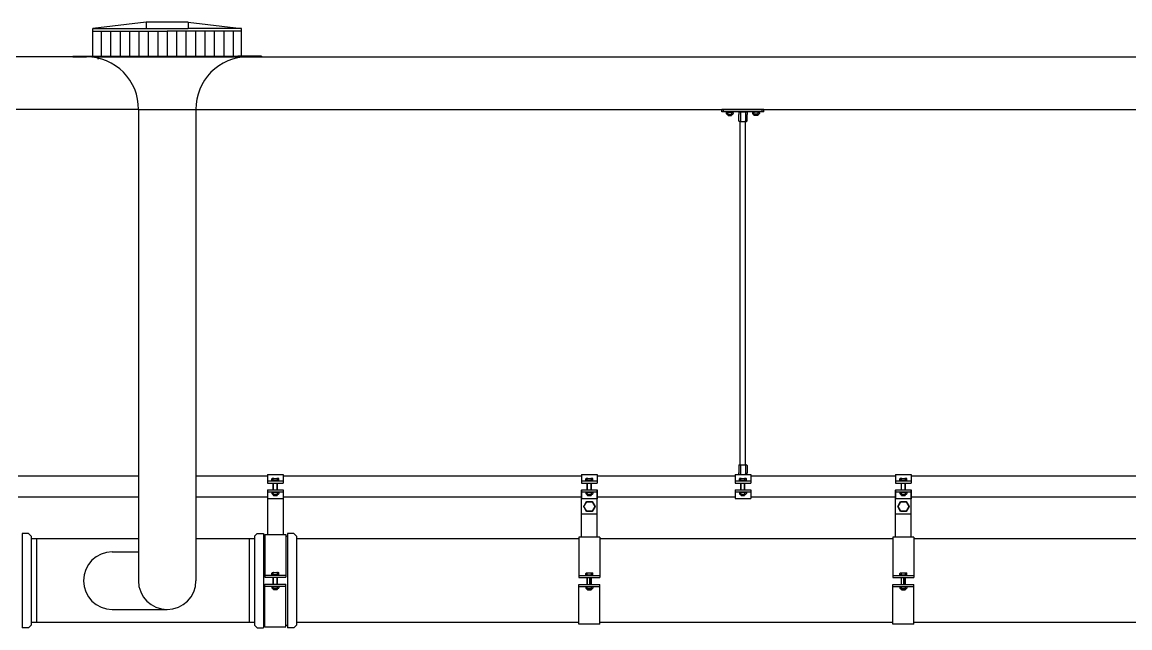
# Model space of a CAD drawing. Extents: x -452079 to 117456, y 3902 to 836955.
# Drawn here: x -302445 to -300494, y 203172 to 204238 of the extents above; entities that cross this region are included whole.
import ezdxf

# ---------------------------------------------------------------- set-up
doc = ezdxf.new("R2010")
doc.units = 0
doc.header["$LTSCALE"] = 1000
doc.header["$MEASUREMENT"] = 0
doc.layers.add('固定系统', color=7, linetype='Continuous')
doc.layers.add('斗体大样', color=4, linetype='Continuous')
doc.layers.add('雨水管道', color=7, linetype='Continuous', lineweight=30)

msp = doc.modelspace()

# ---------------------------------------------------------------- linework, layer by layer
at = {"color": 5}
for p, q in [((-302315.13, 204176.9), (-303341.33, 204176.9)), ((-302063.54, 204176.9), (-298530.35, 204176.9)), ((-302239.1, 204084.74), (-303341.33, 204084.74)), ((-302139.57, 204084.74), (-298455.23, 204084.74))]:
    msp.add_line(p, q, dxfattribs=at)
msp.add_line((-302239.1, 204084.74), (-302139.57, 204084.74))
at = {"layer": '固定系统'}
for p, q in [((-301138.68, 204084.74), (-301212.41, 204084.74)), ((-301212.41, 204080.13), (-301212.41, 204084.74)), ((-301138.68, 204080.13), (-301212.41, 204080.13)), ((-301209.64, 204080.13), (-301209.64, 204084.74)), ((-301204.74, 204078.92), (-301204.74, 204077.4)), ((-301202.27, 204079.84), (-301203.82, 204079.84)), ((-301203.82, 204076.48), (-301202.27, 204076.48)), ((-301202.27, 204079.84), (-301202.27, 204080.13)), ((-301202.27, 204076.48), (-301202.27, 204079.84)), ((-301202.27, 204079.84), (-301194.9, 204079.84)), ((-301202.27, 204074.93), (-301202.27, 204076.48)), ((-301202.27, 204076.48), (-301194.9, 204076.48)), ((-301202.27, 204074.93), (-301201.68, 204074.05)), ((-301202.27, 204074.93), (-301194.9, 204074.93)), ((-301201.68, 204079.84), (-301201.68, 204080.13)), ((-301201.68, 204074.05), (-301201.68, 204076.48)), ((-301201.68, 204074.05), (-301195.49, 204074.05)), ((-301195.49, 204079.84), (-301195.49, 204080.13)), ((-301195.49, 204074.05), (-301195.49, 204076.48)), ((-301194.9, 204074.93), (-301195.49, 204074.05)), ((-301194.9, 204079.84), (-301194.9, 204080.13)), ((-301194.9, 204076.48), (-301194.9, 204079.84)), ((-301194.9, 204079.84), (-301193.35, 204079.84)), ((-301194.9, 204074.93), (-301194.9, 204076.48)), ((-301194.9, 204076.48), (-301193.35, 204076.48)), ((-301192.43, 204078.92), (-301192.43, 204077.4)), ((-301182.93, 204064.56), (-301182.93, 204075.6)), ((-301181.83, 204080.13), (-301179.97, 204080.13)), ((-301181.66, 204080.13), (-301169.43, 204080.13)), ((-301179.97, 204080.13), (-301171.12, 204080.13)), ((-301171.12, 204080.13), (-301169.26, 204080.13)), ((-301168.16, 204064.56), (-301168.16, 204075.6)), ((-301158.66, 204078.92), (-301158.66, 204077.4)), ((-301156.19, 204079.84), (-301157.74, 204079.84)), ((-301156.19, 204076.48), (-301157.74, 204076.48)), ((-301156.19, 204079.84), (-301156.19, 204080.13)), ((-301148.82, 204079.84), (-301156.19, 204079.84)), ((-301156.19, 204076.48), (-301156.19, 204079.84)), ((-301148.82, 204076.48), (-301156.19, 204076.48)), ((-301156.19, 204074.93), (-301156.19, 204076.48)), ((-301148.82, 204074.93), (-301156.19, 204074.93)), ((-301156.19, 204074.93), (-301155.6, 204074.05)), ((-301155.6, 204079.84), (-301155.6, 204080.13)), ((-301155.6, 204074.05), (-301155.6, 204076.48)), ((-301149.41, 204074.05), (-301155.6, 204074.05)), ((-301149.41, 204079.84), (-301149.41, 204080.13)), ((-301149.41, 204074.05), (-301149.41, 204076.48)), ((-301148.82, 204074.93), (-301149.41, 204074.05)), ((-301148.82, 204079.84), (-301148.82, 204080.13)), ((-301148.82, 204079.84), (-301147.27, 204079.84)), ((-301148.82, 204076.48), (-301148.82, 204079.84)), ((-301147.27, 204076.48), (-301148.82, 204076.48)), ((-301148.82, 204074.93), (-301148.82, 204076.48)), ((-301146.35, 204078.92), (-301146.35, 204077.4)), ((-301141.45, 204080.13), (-301141.45, 204084.74)), ((-301138.68, 204080.13), (-301138.68, 204084.74)), ((-301179.97, 204063.45), (-301181.83, 204063.45)), ((-301179.97, 204063.45), (-301171.12, 204063.45)), ((-301171.12, 204063.45), (-301169.26, 204063.45)), ((-301182.96, 203443.49), (-301182.96, 203445.32)), ((-301181.86, 203459.06), (-301180, 203459.06)), ((-301181.69, 203459.06), (-301169.46, 203459.06)), ((-301180, 203459.06), (-301171.15, 203459.06)), ((-301171.15, 203459.06), (-301169.29, 203459.06)), ((-301168.19, 203443.49), (-301168.19, 203445.32)), ((-302451.99, 203439.62), (-302240.02, 203439.62)), ((-302138.65, 203439.62), (-302012.61, 203439.62)), ((-302012.61, 203442.38), (-302012.61, 203427.17)), ((-302012.61, 203442.38), (-301984.96, 203442.38)), ((-302012.61, 203430.86), (-301984.96, 203430.86)), ((-302012.61, 203427.17), (-301984.96, 203427.17)), ((-302004.94, 203432.04), (-302004.94, 203434.49)), ((-302002.47, 203432.04), (-302004.94, 203432.04)), ((-302004.94, 203432.04), (-302004.24, 203431.4)), ((-302002.47, 203431.4), (-302004.24, 203431.4)), ((-302004.02, 203435.41), (-301993.55, 203435.41)), ((-302002.47, 203432.04), (-302002.47, 203435.41)), ((-302002.47, 203432.04), (-301995.1, 203432.04)), ((-302002.47, 203431.4), (-301995.1, 203431.4)), ((-302002.47, 203430.86), (-302002.47, 203431.4)), ((-302002.47, 203430.86), (-301995.1, 203430.86)), ((-302002.47, 203419.8), (-302002.47, 203427.17)), ((-302001.89, 203430.86), (-302001.89, 203431.4)), ((-302001.89, 203415.19), (-302001.89, 203427.17)), ((-301995.69, 203430.86), (-301995.69, 203431.4)), ((-301995.69, 203415.19), (-301995.69, 203427.17)), ((-301995.1, 203432.04), (-301995.1, 203435.41)), ((-301995.1, 203432.04), (-301992.63, 203432.04)), ((-301995.1, 203430.86), (-301995.1, 203431.4)), ((-301995.1, 203431.4), (-301993.34, 203431.4)), ((-301995.1, 203420.31), (-301995.1, 203427.17)), ((-301992.63, 203432.04), (-301993.34, 203431.4)), ((-301992.63, 203432.04), (-301992.63, 203434.49)), ((-301984.96, 203442.38), (-301984.96, 203427.17)), ((-301984.96, 203439.62), (-301459.65, 203439.62)), ((-301459.65, 203442.38), (-301432, 203442.38)), ((-301459.65, 203442.38), (-301459.65, 203427.17)), ((-301459.65, 203430.86), (-301432, 203430.86)), ((-301459.65, 203427.17), (-301432, 203427.17)), ((-301451.98, 203432.04), (-301451.98, 203434.49)), ((-301451.98, 203432.04), (-301451.28, 203431.4)), ((-301449.51, 203432.04), (-301451.98, 203432.04)), ((-301449.51, 203431.4), (-301451.28, 203431.4)), ((-301451.06, 203435.41), (-301440.59, 203435.41)), ((-301449.51, 203432.04), (-301449.51, 203435.41)), ((-301449.51, 203432.04), (-301442.14, 203432.04)), ((-301449.51, 203430.86), (-301449.51, 203431.4)), ((-301449.51, 203431.4), (-301442.14, 203431.4)), ((-301449.51, 203430.86), (-301442.14, 203430.86)), ((-301449.51, 203419.8), (-301449.51, 203427.17)), ((-301448.93, 203430.86), (-301448.93, 203431.4)), ((-301448.93, 203415.19), (-301448.93, 203427.17)), ((-301442.73, 203430.86), (-301442.73, 203431.4)), ((-301442.73, 203415.19), (-301442.73, 203427.17)), ((-301442.14, 203432.04), (-301442.14, 203435.41)), ((-301442.14, 203432.04), (-301439.67, 203432.04)), ((-301442.14, 203431.4), (-301440.38, 203431.4)), ((-301442.14, 203430.86), (-301442.14, 203431.4)), ((-301442.14, 203420.31), (-301442.14, 203427.17)), ((-301439.67, 203432.04), (-301440.38, 203431.4)), ((-301439.67, 203432.04), (-301439.67, 203434.49)), ((-301432, 203442.38), (-301432, 203427.17)), ((-301432, 203439.62), (-301189.4, 203439.62)), ((-301189.4, 203442.38), (-301189.4, 203427.17)), ((-301189.4, 203442.38), (-301161.75, 203442.38)), ((-301189.4, 203430.86), (-301161.75, 203430.86)), ((-301189.4, 203427.17), (-301161.75, 203427.17)), ((-301180, 203442.38), (-301181.86, 203442.38)), ((-301181.73, 203432.04), (-301181.73, 203434.49)), ((-301179.26, 203432.04), (-301181.73, 203432.04)), ((-301181.73, 203432.04), (-301181.02, 203431.4)), ((-301179.26, 203431.4), (-301181.02, 203431.4)), ((-301180.81, 203435.41), (-301170.34, 203435.41)), ((-301180, 203442.38), (-301171.15, 203442.38)), ((-301179.26, 203432.04), (-301179.26, 203435.41)), ((-301179.26, 203432.04), (-301171.89, 203432.04)), ((-301179.26, 203431.4), (-301171.89, 203431.4)), ((-301179.26, 203430.86), (-301179.26, 203431.4)), ((-301179.26, 203430.86), (-301171.89, 203430.86)), ((-301179.26, 203419.8), (-301179.26, 203427.17)), ((-301178.67, 203430.86), (-301178.67, 203431.4)), ((-301178.67, 203415.19), (-301178.67, 203427.17)), ((-301172.47, 203430.86), (-301172.47, 203431.4)), ((-301172.47, 203415.19), (-301172.47, 203427.17)), ((-301171.89, 203432.04), (-301171.89, 203435.41)), ((-301171.89, 203432.04), (-301169.42, 203432.04)), ((-301171.89, 203430.86), (-301171.89, 203431.4)), ((-301171.89, 203431.4), (-301170.12, 203431.4)), ((-301171.89, 203420.31), (-301171.89, 203427.17)), ((-301171.15, 203442.38), (-301169.29, 203442.38)), ((-301169.42, 203432.04), (-301170.12, 203431.4)), ((-301169.42, 203432.04), (-301169.42, 203434.49)), ((-301161.75, 203442.38), (-301161.75, 203427.17)), ((-301161.75, 203439.62), (-300906.69, 203439.62)), ((-300906.69, 203442.38), (-300906.69, 203427.17)), ((-300906.69, 203442.38), (-300879.04, 203442.38)), ((-300906.69, 203430.86), (-300879.04, 203430.86)), ((-300906.69, 203427.17), (-300879.04, 203427.17)), ((-300899.02, 203432.04), (-300899.02, 203434.49)), ((-300896.55, 203432.04), (-300899.02, 203432.04)), ((-300899.02, 203432.04), (-300898.32, 203431.4)), ((-300896.55, 203431.4), (-300898.32, 203431.4)), ((-300898.1, 203435.41), (-300887.63, 203435.41)), ((-300896.55, 203432.04), (-300896.55, 203435.41)), ((-300896.55, 203432.04), (-300889.18, 203432.04)), ((-300896.55, 203431.4), (-300889.18, 203431.4)), ((-300896.55, 203430.86), (-300896.55, 203431.4)), ((-300896.55, 203430.86), (-300889.18, 203430.86)), ((-300896.55, 203419.8), (-300896.55, 203427.17)), ((-300895.97, 203430.86), (-300895.97, 203431.4)), ((-300895.97, 203415.19), (-300895.97, 203427.17)), ((-300889.77, 203430.86), (-300889.77, 203431.4)), ((-300889.77, 203415.19), (-300889.77, 203427.17)), ((-300889.18, 203432.04), (-300889.18, 203435.41)), ((-300889.18, 203432.04), (-300886.71, 203432.04)), ((-300889.18, 203430.86), (-300889.18, 203431.4)), ((-300889.18, 203431.4), (-300887.42, 203431.4)), ((-300889.18, 203420.31), (-300889.18, 203427.17)), ((-300886.71, 203432.04), (-300887.42, 203431.4)), ((-300886.71, 203432.04), (-300886.71, 203434.49)), ((-300879.04, 203442.38), (-300879.04, 203427.17)), ((-300879.04, 203439.62), (-300353.73, 203439.62)), ((-302012.61, 203415.19), (-302012.61, 203399.29)), ((-302012.61, 203415.19), (-301984.96, 203415.19)), ((-302012.61, 203411.51), (-301984.96, 203411.51)), ((-302004.94, 203410.3), (-302004.94, 203408.78)), ((-302002.47, 203411.22), (-302004.02, 203411.22)), ((-302004.02, 203407.86), (-302002.47, 203407.86)), ((-302002.47, 203415.19), (-302002.47, 203419.8)), ((-302002.47, 203411.22), (-302002.47, 203411.51)), ((-302002.47, 203411.22), (-301995.1, 203411.22)), ((-302002.47, 203407.86), (-302002.47, 203411.22)), ((-302002.47, 203407.86), (-301995.1, 203407.86)), ((-302002.47, 203406.31), (-302002.47, 203407.86)), ((-302002.47, 203406.31), (-301995.1, 203406.31)), ((-302002.47, 203406.31), (-302001.89, 203405.43)), ((-302001.89, 203411.22), (-302001.89, 203411.51)), ((-302001.89, 203405.43), (-302001.89, 203407.86)), ((-301995.69, 203411.22), (-301995.69, 203411.51)), ((-301995.69, 203405.43), (-301995.69, 203407.86)), ((-301995.1, 203406.31), (-301995.69, 203405.43)), ((-301995.1, 203415.19), (-301995.1, 203420.31)), ((-301995.1, 203411.22), (-301995.1, 203411.51)), ((-301995.1, 203411.22), (-301993.55, 203411.22)), ((-301995.1, 203407.86), (-301995.1, 203411.22)), ((-301995.1, 203407.86), (-301993.55, 203407.86)), ((-301995.1, 203406.31), (-301995.1, 203407.86)), ((-301992.63, 203410.3), (-301992.63, 203408.78)), ((-301984.96, 203415.19), (-301984.96, 203399.29)), ((-301459.65, 203415.19), (-301432, 203415.19)), ((-301459.65, 203415.19), (-301459.65, 203399.29)), ((-301459.65, 203331.79), (-301459.65, 203414.58)), ((-301459.65, 203411.51), (-301432, 203411.51)), ((-301451.98, 203410.3), (-301451.98, 203408.78)), ((-301449.51, 203411.22), (-301451.06, 203411.22)), ((-301451.06, 203407.86), (-301449.51, 203407.86)), ((-301449.51, 203415.19), (-301449.51, 203419.8)), ((-301449.51, 203411.22), (-301449.51, 203411.51)), ((-301449.51, 203407.86), (-301449.51, 203411.22)), ((-301449.51, 203411.22), (-301442.14, 203411.22)), ((-301449.51, 203406.31), (-301449.51, 203407.86)), ((-301449.51, 203407.86), (-301442.14, 203407.86)), ((-301449.51, 203406.31), (-301448.93, 203405.43)), ((-301449.51, 203406.31), (-301442.14, 203406.31)), ((-301448.93, 203411.22), (-301448.93, 203411.51)), ((-301448.93, 203405.43), (-301448.93, 203407.86)), ((-301442.73, 203411.22), (-301442.73, 203411.51)), ((-301442.73, 203405.43), (-301442.73, 203407.86)), ((-301442.14, 203406.31), (-301442.73, 203405.43)), ((-301442.14, 203415.19), (-301442.14, 203420.31)), ((-301442.14, 203411.22), (-301442.14, 203411.51)), ((-301442.14, 203407.86), (-301442.14, 203411.22)), ((-301442.14, 203411.22), (-301440.59, 203411.22)), ((-301442.14, 203406.31), (-301442.14, 203407.86)), ((-301442.14, 203407.86), (-301440.59, 203407.86)), ((-301439.67, 203410.3), (-301439.67, 203408.78)), ((-301432, 203415.19), (-301432, 203399.29)), ((-301432, 203331.79), (-301432, 203414.58)), ((-301189.4, 203415.19), (-301161.75, 203415.19)), ((-301189.4, 203415.19), (-301189.4, 203399.99)), ((-301189.4, 203411.51), (-301161.75, 203411.51)), ((-301181.73, 203410.3), (-301181.73, 203408.78)), ((-301179.26, 203411.22), (-301180.81, 203411.22)), ((-301180.81, 203407.86), (-301179.26, 203407.86)), ((-301179.26, 203415.19), (-301179.26, 203419.8)), ((-301179.26, 203411.22), (-301179.26, 203411.51)), ((-301179.26, 203411.22), (-301171.89, 203411.22)), ((-301179.26, 203407.86), (-301179.26, 203411.22)), ((-301179.26, 203407.86), (-301171.89, 203407.86)), ((-301179.26, 203406.31), (-301179.26, 203407.86)), ((-301179.26, 203406.31), (-301171.89, 203406.31)), ((-301179.26, 203406.31), (-301178.67, 203405.43)), ((-301178.67, 203411.22), (-301178.67, 203411.51)), ((-301178.67, 203405.43), (-301178.67, 203407.86)), ((-301172.47, 203411.22), (-301172.47, 203411.51)), ((-301172.47, 203405.43), (-301172.47, 203407.86)), ((-301171.89, 203406.31), (-301172.47, 203405.43)), ((-301171.89, 203415.19), (-301171.89, 203420.31)), ((-301171.89, 203411.22), (-301171.89, 203411.51)), ((-301171.89, 203411.22), (-301170.34, 203411.22)), ((-301171.89, 203407.86), (-301171.89, 203411.22)), ((-301171.89, 203407.86), (-301170.34, 203407.86)), ((-301171.89, 203406.31), (-301171.89, 203407.86)), ((-301169.42, 203410.3), (-301169.42, 203408.78)), ((-301161.75, 203415.19), (-301161.75, 203399.99)), ((-300906.69, 203415.19), (-300906.69, 203399.29)), ((-300906.69, 203415.19), (-300879.04, 203415.19)), ((-300906.69, 203331.79), (-300906.69, 203414.58)), ((-300906.69, 203411.51), (-300879.04, 203411.51)), ((-300899.02, 203410.3), (-300899.02, 203408.78)), ((-300896.55, 203411.22), (-300898.1, 203411.22)), ((-300898.1, 203407.86), (-300896.55, 203407.86)), ((-300896.55, 203415.19), (-300896.55, 203419.8)), ((-300896.55, 203411.22), (-300896.55, 203411.51)), ((-300896.55, 203411.22), (-300889.18, 203411.22)), ((-300896.55, 203407.86), (-300896.55, 203411.22)), ((-300896.55, 203407.86), (-300889.18, 203407.86)), ((-300896.55, 203406.31), (-300896.55, 203407.86)), ((-300896.55, 203406.31), (-300889.18, 203406.31)), ((-300896.55, 203406.31), (-300895.97, 203405.43)), ((-300895.97, 203411.22), (-300895.97, 203411.51)), ((-300895.97, 203405.43), (-300895.97, 203407.86)), ((-300889.77, 203411.22), (-300889.77, 203411.51)), ((-300889.77, 203405.43), (-300889.77, 203407.86)), ((-300889.18, 203406.31), (-300889.77, 203405.43)), ((-300889.18, 203415.19), (-300889.18, 203420.31)), ((-300889.18, 203411.22), (-300889.18, 203411.51)), ((-300889.18, 203411.22), (-300887.63, 203411.22)), ((-300889.18, 203407.86), (-300889.18, 203411.22)), ((-300889.18, 203407.86), (-300887.63, 203407.86)), ((-300889.18, 203406.31), (-300889.18, 203407.86)), ((-300886.71, 203410.3), (-300886.71, 203408.78)), ((-300879.04, 203415.19), (-300879.04, 203399.29)), ((-300879.04, 203331.79), (-300879.04, 203414.58)), ((-302451.99, 203402.75), (-302240.02, 203402.75)), ((-302138.65, 203402.75), (-302012.61, 203402.75)), ((-302012.61, 203399.99), (-301984.96, 203399.99)), ((-302012.61, 203399.52), (-302012.61, 203336.4)), ((-302001.89, 203405.43), (-301995.69, 203405.43)), ((-301984.96, 203402.75), (-301459.65, 203402.75)), ((-301984.96, 203399.29), (-301984.96, 203336.4)), ((-301459.65, 203399.99), (-301432, 203399.99)), ((-301448.93, 203405.43), (-301442.73, 203405.43)), ((-301432, 203402.75), (-301189.4, 203402.75)), ((-301189.4, 203399.99), (-301161.75, 203399.99)), ((-301178.67, 203405.43), (-301172.47, 203405.43)), ((-301161.75, 203402.75), (-300906.69, 203402.75)), ((-300906.69, 203399.99), (-300879.04, 203399.99)), ((-300895.97, 203405.43), (-300889.77, 203405.43)), ((-300879.04, 203402.75), (-300353.73, 203402.75)), ((-301459.65, 203372.92), (-301432, 203372.92)), ((-300906.69, 203372.92), (-300879.04, 203372.92)), ((-302444.73, 203338.24), (-302444.73, 203172.35)), ((-302433.56, 203338.24), (-302444.73, 203338.24)), ((-302428.95, 203333.63), (-302433.56, 203338.24)), ((-302428.95, 203333.63), (-302428.95, 203176.96)), ((-302428.95, 203329.02), (-302428.95, 203181.57)), ((-302419.73, 203329.02), (-302419.73, 203181.57)), ((-302044.87, 203329.02), (-302044.87, 203181.57)), ((-302035.65, 203333.63), (-302031.04, 203338.24)), ((-302035.65, 203333.63), (-302035.65, 203176.96)), ((-302035.65, 203329.02), (-302035.65, 203181.57)), ((-302031.04, 203338.24), (-302019.87, 203338.24)), ((-302019.87, 203338.24), (-302019.87, 203172.35)), ((-302019.87, 203333.63), (-302017.22, 203333.63)), ((-302017.22, 203336.4), (-301980.35, 203336.4)), ((-302017.22, 203336.4), (-302017.22, 203261.29)), ((-301980.35, 203336.4), (-301980.35, 203261.29)), ((-301980.35, 203333.63), (-301977.71, 203333.63)), ((-301977.71, 203338.24), (-301977.71, 203172.35)), ((-301966.53, 203338.24), (-301977.71, 203338.24)), ((-301961.92, 203333.63), (-301966.53, 203338.24)), ((-301961.92, 203333.63), (-301961.92, 203176.96)), ((-301427.39, 203331.79), (-301464.26, 203331.79)), ((-301464.26, 203331.79), (-301464.26, 203260.67)), ((-301427.39, 203331.79), (-301427.39, 203260.67)), ((-300874.43, 203331.79), (-300911.3, 203331.79)), ((-300911.3, 203331.79), (-300911.3, 203260.67)), ((-300874.43, 203331.79), (-300874.43, 203260.67)), ((-302428.95, 203317.5), (-302428.95, 203193.09)), ((-302035.65, 203312.9), (-302035.65, 203197.7)), ((-301961.92, 203317.5), (-301961.92, 203193.09)), ((-302017.22, 203264.97), (-301980.35, 203264.97)), ((-302017.22, 203261.29), (-301980.35, 203261.29)), ((-302004.94, 203266.16), (-302004.94, 203268.6)), ((-302004.94, 203266.16), (-302004.24, 203265.51)), ((-302002.47, 203266.16), (-302004.94, 203266.16)), ((-302002.47, 203265.51), (-302004.24, 203265.51)), ((-302004.02, 203269.52), (-301993.55, 203269.52)), ((-302002.47, 203266.16), (-302002.47, 203269.52)), ((-302002.47, 203266.16), (-301995.1, 203266.16)), ((-302002.47, 203264.97), (-302002.47, 203265.51)), ((-302002.47, 203265.51), (-301995.1, 203265.51)), ((-302002.47, 203264.97), (-301995.1, 203264.97)), ((-302002.47, 203253.91), (-302002.47, 203261.29)), ((-302002.47, 203249.31), (-302002.47, 203253.91)), ((-302001.89, 203264.97), (-302001.89, 203265.51)), ((-302001.89, 203249.31), (-302001.89, 203261.29)), ((-301995.69, 203264.97), (-301995.69, 203265.51)), ((-301995.69, 203249.31), (-301995.69, 203261.29)), ((-301995.1, 203266.16), (-301995.1, 203269.52)), ((-301995.1, 203266.16), (-301992.63, 203266.16)), ((-301995.1, 203265.51), (-301993.34, 203265.51)), ((-301995.1, 203264.97), (-301995.1, 203265.51)), ((-301995.1, 203254.42), (-301995.1, 203261.29)), ((-301995.1, 203249.31), (-301995.1, 203254.42)), ((-301992.63, 203266.16), (-301993.34, 203265.51)), ((-301992.63, 203266.16), (-301992.63, 203268.6)), ((-301464.26, 203264.36), (-301427.39, 203264.36)), ((-301464.26, 203260.67), (-301427.39, 203260.67)), ((-301451.98, 203265.54), (-301451.98, 203267.99)), ((-301451.98, 203265.54), (-301451.28, 203264.9)), ((-301449.51, 203265.54), (-301451.98, 203265.54)), ((-301449.51, 203264.9), (-301451.28, 203264.9)), ((-301451.06, 203268.91), (-301440.59, 203268.91)), ((-301449.51, 203265.54), (-301449.51, 203268.91)), ((-301449.51, 203265.54), (-301442.14, 203265.54)), ((-301449.51, 203264.9), (-301442.14, 203264.9)), ((-301449.51, 203264.36), (-301449.51, 203264.9)), ((-301449.51, 203264.36), (-301442.14, 203264.36)), ((-301449.51, 203253.3), (-301449.51, 203260.67)), ((-301449.51, 203248.69), (-301449.51, 203253.3)), ((-301448.93, 203264.36), (-301448.93, 203264.9)), ((-301448.93, 203248.69), (-301448.93, 203260.67)), ((-301445.83, 203260.67), (-301445.83, 203248.69)), ((-301442.73, 203264.36), (-301442.73, 203264.9)), ((-301442.73, 203248.69), (-301442.73, 203260.67)), ((-301442.14, 203265.54), (-301442.14, 203268.91)), ((-301442.14, 203265.54), (-301439.67, 203265.54)), ((-301442.14, 203264.9), (-301440.38, 203264.9)), ((-301442.14, 203264.36), (-301442.14, 203264.9)), ((-301442.14, 203253.81), (-301442.14, 203260.67)), ((-301442.14, 203248.69), (-301442.14, 203253.81)), ((-301439.67, 203265.54), (-301440.38, 203264.9)), ((-301439.67, 203265.54), (-301439.67, 203267.99)), ((-300911.3, 203264.36), (-300874.43, 203264.36)), ((-300911.3, 203260.67), (-300874.43, 203260.67)), ((-300899.02, 203265.54), (-300899.02, 203267.99)), ((-300899.02, 203265.54), (-300898.32, 203264.9)), ((-300896.55, 203265.54), (-300899.02, 203265.54)), ((-300896.55, 203264.9), (-300898.32, 203264.9)), ((-300898.1, 203268.91), (-300887.63, 203268.91)), ((-300896.55, 203265.54), (-300896.55, 203268.91)), ((-300896.55, 203265.54), (-300889.18, 203265.54)), ((-300896.55, 203264.9), (-300889.18, 203264.9)), ((-300896.55, 203264.36), (-300896.55, 203264.9)), ((-300896.55, 203264.36), (-300889.18, 203264.36)), ((-300896.55, 203253.3), (-300896.55, 203260.67)), ((-300896.55, 203248.69), (-300896.55, 203253.3)), ((-300895.97, 203264.36), (-300895.97, 203264.9)), ((-300895.97, 203248.69), (-300895.97, 203260.67)), ((-300892.87, 203260.67), (-300892.87, 203248.69)), ((-300889.77, 203264.36), (-300889.77, 203264.9)), ((-300889.77, 203248.69), (-300889.77, 203260.67)), ((-300889.18, 203265.54), (-300889.18, 203268.91)), ((-300889.18, 203265.54), (-300886.71, 203265.54)), ((-300889.18, 203264.9), (-300887.42, 203264.9)), ((-300889.18, 203264.36), (-300889.18, 203264.9)), ((-300889.18, 203253.81), (-300889.18, 203260.67)), ((-300889.18, 203248.69), (-300889.18, 203253.81)), ((-300886.71, 203265.54), (-300887.42, 203264.9)), ((-300886.71, 203265.54), (-300886.71, 203267.99)), ((-302017.22, 203174.2), (-302017.22, 203249.31)), ((-302017.22, 203249.31), (-301980.35, 203249.31)), ((-302017.22, 203245.62), (-301980.35, 203245.62)), ((-302004.94, 203244.41), (-302004.94, 203242.89)), ((-302002.47, 203245.34), (-302004.02, 203245.34)), ((-302004.02, 203241.97), (-302002.47, 203241.97)), ((-302002.47, 203245.34), (-302002.47, 203245.62)), ((-302002.47, 203241.97), (-302002.47, 203245.34)), ((-302002.47, 203245.34), (-301995.1, 203245.34)), ((-302002.47, 203240.42), (-302002.47, 203241.97)), ((-302002.47, 203241.97), (-301995.1, 203241.97)), ((-302002.47, 203240.42), (-302001.89, 203239.54)), ((-302002.47, 203240.42), (-301995.1, 203240.42)), ((-302001.89, 203245.34), (-302001.89, 203245.62)), ((-302001.89, 203239.54), (-302001.89, 203241.97)), ((-302001.89, 203239.54), (-301995.69, 203239.54)), ((-301995.69, 203245.34), (-301995.69, 203245.62)), ((-301995.69, 203239.54), (-301995.69, 203241.97)), ((-301995.1, 203240.42), (-301995.69, 203239.54)), ((-301995.1, 203245.34), (-301995.1, 203245.62)), ((-301995.1, 203245.34), (-301993.55, 203245.34)), ((-301995.1, 203241.97), (-301995.1, 203245.34)), ((-301995.1, 203240.42), (-301995.1, 203241.97)), ((-301995.1, 203241.97), (-301993.55, 203241.97)), ((-301992.63, 203244.41), (-301992.63, 203242.89)), ((-301980.35, 203174.2), (-301980.35, 203249.31)), ((-301464.26, 203178.8), (-301464.26, 203248.69)), ((-301464.26, 203248.69), (-301427.39, 203248.69)), ((-301464.26, 203245), (-301427.39, 203245)), ((-301451.98, 203243.8), (-301451.98, 203242.27)), ((-301449.51, 203244.72), (-301451.06, 203244.72)), ((-301451.06, 203241.35), (-301449.51, 203241.35)), ((-301449.51, 203244.72), (-301449.51, 203245)), ((-301449.51, 203244.72), (-301442.14, 203244.72)), ((-301449.51, 203241.35), (-301449.51, 203244.72)), ((-301449.51, 203241.35), (-301442.14, 203241.35)), ((-301449.51, 203239.81), (-301449.51, 203241.35)), ((-301449.51, 203239.81), (-301442.14, 203239.81)), ((-301449.51, 203239.81), (-301448.93, 203238.93)), ((-301448.93, 203244.72), (-301448.93, 203245)), ((-301448.93, 203238.93), (-301448.93, 203241.35)), ((-301448.93, 203238.93), (-301442.73, 203238.93)), ((-301442.73, 203244.72), (-301442.73, 203245)), ((-301442.73, 203238.93), (-301442.73, 203241.35)), ((-301442.14, 203239.81), (-301442.73, 203238.93)), ((-301442.14, 203244.72), (-301442.14, 203245)), ((-301442.14, 203244.72), (-301440.59, 203244.72)), ((-301442.14, 203241.35), (-301442.14, 203244.72)), ((-301442.14, 203241.35), (-301440.59, 203241.35)), ((-301442.14, 203239.81), (-301442.14, 203241.35)), ((-301439.67, 203243.8), (-301439.67, 203242.27)), ((-301427.39, 203178.8), (-301427.39, 203248.69)), ((-300911.3, 203178.8), (-300911.3, 203248.69)), ((-300911.3, 203248.69), (-300874.43, 203248.69)), ((-300911.3, 203245), (-300874.43, 203245)), ((-300899.02, 203243.8), (-300899.02, 203242.27)), ((-300896.55, 203244.72), (-300898.1, 203244.72)), ((-300898.1, 203241.35), (-300896.55, 203241.35)), ((-300896.55, 203244.72), (-300896.55, 203245)), ((-300896.55, 203244.72), (-300889.18, 203244.72)), ((-300896.55, 203241.35), (-300896.55, 203244.72)), ((-300896.55, 203241.35), (-300889.18, 203241.35)), ((-300896.55, 203239.81), (-300896.55, 203241.35)), ((-300896.55, 203239.81), (-300889.18, 203239.81)), ((-300896.55, 203239.81), (-300895.97, 203238.93)), ((-300895.97, 203244.72), (-300895.97, 203245)), ((-300895.97, 203238.93), (-300895.97, 203241.35)), ((-300895.97, 203238.93), (-300889.77, 203238.93)), ((-300889.77, 203244.72), (-300889.77, 203245)), ((-300889.77, 203238.93), (-300889.77, 203241.35)), ((-300889.18, 203239.81), (-300889.77, 203238.93)), ((-300889.18, 203244.72), (-300889.18, 203245)), ((-300889.18, 203244.72), (-300887.63, 203244.72)), ((-300889.18, 203241.35), (-300889.18, 203244.72)), ((-300889.18, 203241.35), (-300887.63, 203241.35)), ((-300889.18, 203239.81), (-300889.18, 203241.35)), ((-300886.71, 203243.8), (-300886.71, 203242.27)), ((-300874.43, 203178.8), (-300874.43, 203248.69)), ((-302433.56, 203172.35), (-302444.73, 203172.35)), ((-302428.95, 203176.96), (-302433.56, 203172.35)), ((-302035.65, 203176.96), (-302031.04, 203172.35)), ((-302031.04, 203172.35), (-302019.87, 203172.35)), ((-302019.87, 203176.96), (-302017.22, 203176.96)), ((-302017.22, 203174.2), (-301980.35, 203174.2)), ((-301980.35, 203176.96), (-301977.71, 203176.96)), ((-301966.53, 203172.35), (-301977.71, 203172.35)), ((-301961.92, 203176.96), (-301966.53, 203172.35)), ((-301427.39, 203178.8), (-301464.26, 203178.8)), ((-300874.43, 203178.8), (-300911.3, 203178.8))]:
    msp.add_line(p, q, dxfattribs=at)
at = {"layer": '固定系统', "ltscale": 0.2}
for p, q in [((-301182.93, 204079.02), (-301182.93, 204075.6)), ((-301179.97, 204079.02), (-301179.97, 204064.56)), ((-301171.12, 204079.02), (-301171.12, 204064.56)), ((-301168.16, 204079.02), (-301168.16, 204075.6)), ((-301180.18, 203459.06), (-301180.18, 204063.45)), ((-301170.97, 203459.06), (-301170.97, 204063.45)), ((-301182.96, 203457.95), (-301182.96, 203445.32)), ((-301180, 203457.95), (-301180, 203443.49)), ((-301171.15, 203457.95), (-301171.15, 203443.49)), ((-301168.19, 203457.95), (-301168.19, 203445.32))]:
    msp.add_line(p, q, dxfattribs=at)
at = {"layer": '固定系统'}
for points in [[(-301450.79, 203377.09), (-301455.79, 203385.75), (-301450.79, 203394.4), (-301440.8, 203394.4), (-301435.8, 203385.75), (-301440.8, 203377.09)], [(-301450.59, 203377.45), (-301455.38, 203385.75), (-301450.59, 203394.05), (-301441, 203394.05), (-301436.21, 203385.75), (-301441, 203377.45)], [(-300897.83, 203377.09), (-300902.83, 203385.75), (-300897.83, 203394.4), (-300887.84, 203394.4), (-300882.84, 203385.75), (-300887.84, 203377.09)], [(-300897.63, 203377.45), (-300902.42, 203385.75), (-300897.63, 203394.05), (-300888.04, 203394.05), (-300883.25, 203385.75), (-300888.04, 203377.45)]]:
    msp.add_lwpolyline(points, close=True, dxfattribs=at)
for centre, radius, start, end in [((-301203.82, 204078.92), 0.922, 90, 180), ((-301203.82, 204077.4), 0.922, 180, 270), ((-301203.19, 204078.92), 0.922, 359.93809, 89.93809), ((-301203.19, 204077.4), 0.922, 270.06191, 0.06191), ((-301201.35, 204078.92), 0.922, 90.06191, 180.06191), ((-301201.35, 204077.4), 0.922, 179.93809, 269.93809), ((-301195.82, 204078.92), 0.922, 359.93809, 89.93809), ((-301195.82, 204077.4), 0.922, 270.06191, 0.06191), ((-301193.98, 204078.92), 0.922, 90.06191, 180.06191), ((-301193.98, 204077.4), 0.922, 179.93809, 269.93809), ((-301193.35, 204078.92), 0.922, 0, 90), ((-301193.35, 204077.4), 0.922, 270, 0), ((-301181.83, 204079.02), 1.11, 90, 180), ((-301181.07, 204079.02), 1.11, 359.93809, 89.93809), ((-301178.87, 204079.02), 1.11, 90.06191, 180.06191), ((-301172.22, 204079.02), 1.11, 359.93809, 89.93809), ((-301170.02, 204079.02), 1.11, 90.06191, 180.06191), ((-301169.26, 204079.02), 1.11, 0, 90), ((-301157.74, 204078.92), 0.922, 90, 180), ((-301157.74, 204077.4), 0.922, 180, 270), ((-301157.11, 204078.92), 0.922, 359.93809, 89.93809), ((-301157.11, 204077.4), 0.922, 270.06191, 0.06191), ((-301155.27, 204078.92), 0.922, 90.06191, 180.06191), ((-301155.27, 204077.4), 0.922, 179.93809, 269.93809), ((-301149.74, 204078.92), 0.922, 359.93809, 89.93809), ((-301149.74, 204077.4), 0.922, 270.06191, 0.06191), ((-301147.9, 204078.92), 0.922, 90.06191, 180.06191), ((-301147.9, 204077.4), 0.922, 179.93809, 269.93809), ((-301147.27, 204078.92), 0.922, 0, 90), ((-301147.27, 204077.4), 0.922, 270, 0), ((-301181.83, 204064.56), 1.11, 180, 270), ((-301181.07, 204064.56), 1.11, 270.06191, 0.06191), ((-301178.87, 204064.56), 1.11, 179.93809, 269.93809), ((-301172.22, 204064.56), 1.11, 270.06191, 0.06191), ((-301170.02, 204064.56), 1.11, 179.93809, 269.93809), ((-301169.26, 204064.56), 1.11, 270, 0), ((-301181.86, 203457.95), 1.11, 90, 180), ((-301181.1, 203457.95), 1.11, 359.93809, 89.93809), ((-301178.89, 203457.95), 1.11, 90.06191, 180.06191), ((-301172.25, 203457.95), 1.11, 359.93809, 89.93809), ((-301170.05, 203457.95), 1.11, 90.06191, 180.06191), ((-301169.29, 203457.95), 1.11, 0, 90), ((-302004.02, 203434.49), 0.922, 90, 180), ((-302003.39, 203434.49), 0.922, 359.93809, 89.93809), ((-302001.55, 203434.49), 0.922, 90.06191, 180.06191), ((-301996.02, 203434.49), 0.922, 359.93809, 89.93809), ((-301994.18, 203434.49), 0.922, 90.06191, 180.06191), ((-301993.55, 203434.49), 0.922, 0, 90), ((-301451.06, 203434.49), 0.922, 90, 180), ((-301450.43, 203434.49), 0.922, 359.93809, 89.93809), ((-301448.59, 203434.49), 0.922, 90.06191, 180.06191), ((-301443.06, 203434.49), 0.922, 359.93809, 89.93809), ((-301441.22, 203434.49), 0.922, 90.06191, 180.06191), ((-301440.59, 203434.49), 0.922, 0, 90), ((-301181.86, 203443.49), 1.11, 180, 270), ((-301180.81, 203434.49), 0.922, 90, 180), ((-301181.1, 203443.49), 1.11, 270.06191, 0.06191), ((-301180.18, 203434.49), 0.922, 359.93809, 89.93809), ((-301178.89, 203443.49), 1.11, 179.93809, 269.93809), ((-301178.34, 203434.49), 0.922, 90.06191, 180.06191), ((-301172.81, 203434.49), 0.922, 359.93809, 89.93809), ((-301172.25, 203443.49), 1.11, 270.06191, 0.06191), ((-301170.97, 203434.49), 0.922, 90.06191, 180.06191), ((-301170.05, 203443.49), 1.11, 179.93809, 269.93809), ((-301170.34, 203434.49), 0.922, 0, 90), ((-301169.29, 203443.49), 1.11, 270, 0), ((-300898.1, 203434.49), 0.922, 90, 180), ((-300897.47, 203434.49), 0.922, 359.93809, 89.93809), ((-300895.63, 203434.49), 0.922, 90.06191, 180.06191), ((-300890.1, 203434.49), 0.922, 359.93809, 89.93809), ((-300888.26, 203434.49), 0.922, 90.06191, 180.06191), ((-300887.63, 203434.49), 0.922, 0, 90), ((-302004.02, 203410.3), 0.922, 90, 180), ((-302004.02, 203408.78), 0.922, 180, 270), ((-302003.39, 203410.3), 0.922, 359.93809, 89.93809), ((-302003.39, 203408.78), 0.922, 270.06191, 0.06191), ((-302001.55, 203410.3), 0.922, 90.06191, 180.06191), ((-302001.55, 203408.78), 0.922, 179.93809, 269.93809), ((-301996.02, 203410.3), 0.922, 359.93809, 89.93809), ((-301996.02, 203408.78), 0.922, 270.06191, 0.06191), ((-301994.18, 203410.3), 0.922, 90.06191, 180.06191), ((-301994.18, 203408.78), 0.922, 179.93809, 269.93809), ((-301993.55, 203410.3), 0.922, 0, 90), ((-301993.55, 203408.78), 0.922, 270, 0), ((-301451.06, 203410.3), 0.922, 90, 180), ((-301451.06, 203408.78), 0.922, 180, 270), ((-301450.43, 203410.3), 0.922, 359.93809, 89.93809), ((-301450.43, 203408.78), 0.922, 270.06191, 0.06191), ((-301448.59, 203410.3), 0.922, 90.06191, 180.06191), ((-301448.59, 203408.78), 0.922, 179.93809, 269.93809), ((-301443.06, 203410.3), 0.922, 359.93809, 89.93809), ((-301443.06, 203408.78), 0.922, 270.06191, 0.06191), ((-301441.22, 203410.3), 0.922, 90.06191, 180.06191), ((-301441.22, 203408.78), 0.922, 179.93809, 269.93809), ((-301440.59, 203410.3), 0.922, 0, 90), ((-301440.59, 203408.78), 0.922, 270, 0), ((-301180.81, 203410.3), 0.922, 90, 180), ((-301180.81, 203408.78), 0.922, 180, 270), ((-301180.18, 203410.3), 0.922, 359.93809, 89.93809), ((-301180.18, 203408.78), 0.922, 270.06191, 0.06191), ((-301178.34, 203410.3), 0.922, 90.06191, 180.06191), ((-301178.34, 203408.78), 0.922, 179.93809, 269.93809), ((-301172.81, 203410.3), 0.922, 359.93809, 89.93809), ((-301172.81, 203408.78), 0.922, 270.06191, 0.06191), ((-301170.97, 203410.3), 0.922, 90.06191, 180.06191), ((-301170.97, 203408.78), 0.922, 179.93809, 269.93809), ((-301170.34, 203410.3), 0.922, 0, 90), ((-301170.34, 203408.78), 0.922, 270, 0), ((-300898.1, 203410.3), 0.922, 90, 180), ((-300898.1, 203408.78), 0.922, 180, 270), ((-300897.47, 203410.3), 0.922, 359.93809, 89.93809), ((-300897.47, 203408.78), 0.922, 270.06191, 0.06191), ((-300895.63, 203410.3), 0.922, 90.06191, 180.06191), ((-300895.63, 203408.78), 0.922, 179.93809, 269.93809), ((-300890.1, 203410.3), 0.922, 359.93809, 89.93809), ((-300890.1, 203408.78), 0.922, 270.06191, 0.06191), ((-300888.26, 203410.3), 0.922, 90.06191, 180.06191), ((-300888.26, 203408.78), 0.922, 179.93809, 269.93809), ((-300887.63, 203410.3), 0.922, 0, 90), ((-300887.63, 203408.78), 0.922, 270, 0), ((-302004.02, 203268.6), 0.922, 90, 180), ((-302003.39, 203268.6), 0.922, 359.93809, 89.93809), ((-302001.55, 203268.6), 0.922, 90.06191, 180.06191), ((-301996.02, 203268.6), 0.922, 359.93809, 89.93809), ((-301994.18, 203268.6), 0.922, 90.06191, 180.06191), ((-301993.55, 203268.6), 0.922, 0, 90), ((-301451.06, 203267.99), 0.922, 90, 180), ((-301450.43, 203267.99), 0.922, 359.93809, 89.93809), ((-301448.59, 203267.99), 0.922, 90.06191, 180.06191), ((-301443.06, 203267.99), 0.922, 359.93809, 89.93809), ((-301441.22, 203267.99), 0.922, 90.06191, 180.06191), ((-301440.59, 203267.99), 0.922, 0, 90), ((-300898.1, 203267.99), 0.922, 90, 180), ((-300897.47, 203267.99), 0.922, 359.93809, 89.93809), ((-300895.63, 203267.99), 0.922, 90.06191, 180.06191), ((-300890.1, 203267.99), 0.922, 359.93809, 89.93809), ((-300888.26, 203267.99), 0.922, 90.06191, 180.06191), ((-300887.63, 203267.99), 0.922, 0, 90), ((-302004.02, 203244.41), 0.922, 90, 180), ((-302004.02, 203242.89), 0.922, 180, 270), ((-302003.39, 203244.41), 0.922, 359.93809, 89.93809), ((-302003.39, 203242.89), 0.922, 270.06191, 0.06191), ((-302001.55, 203244.41), 0.922, 90.06191, 180.06191), ((-302001.55, 203242.89), 0.922, 179.93809, 269.93809), ((-301996.02, 203244.41), 0.922, 359.93809, 89.93809), ((-301996.02, 203242.89), 0.922, 270.06191, 0.06191), ((-301994.18, 203244.41), 0.922, 90.06191, 180.06191), ((-301994.18, 203242.89), 0.922, 179.93809, 269.93809), ((-301993.55, 203244.41), 0.922, 0, 90), ((-301993.55, 203242.89), 0.922, 270, 0), ((-301451.06, 203243.8), 0.922, 90, 180), ((-301451.06, 203242.27), 0.922, 180, 270), ((-301450.43, 203243.8), 0.922, 359.93809, 89.93809), ((-301450.43, 203242.27), 0.922, 270.06191, 0.06191), ((-301448.59, 203243.8), 0.922, 90.06191, 180.06191), ((-301448.59, 203242.27), 0.922, 179.93809, 269.93809), ((-301443.06, 203243.8), 0.922, 359.93809, 89.93809), ((-301443.06, 203242.27), 0.922, 270.06191, 0.06191), ((-301441.22, 203243.8), 0.922, 90.06191, 180.06191), ((-301441.22, 203242.27), 0.922, 179.93809, 269.93809), ((-301440.59, 203243.8), 0.922, 0, 90), ((-301440.59, 203242.27), 0.922, 270, 0), ((-300898.1, 203243.8), 0.922, 90, 180), ((-300898.1, 203242.27), 0.922, 180, 270), ((-300897.47, 203243.8), 0.922, 359.93809, 89.93809), ((-300897.47, 203242.27), 0.922, 270.06191, 0.06191), ((-300895.63, 203243.8), 0.922, 90.06191, 180.06191), ((-300895.63, 203242.27), 0.922, 179.93809, 269.93809), ((-300890.1, 203243.8), 0.922, 359.93809, 89.93809), ((-300890.1, 203242.27), 0.922, 270.06191, 0.06191), ((-300888.26, 203243.8), 0.922, 90.06191, 180.06191), ((-300888.26, 203242.27), 0.922, 179.93809, 269.93809), ((-300887.63, 203243.8), 0.922, 0, 90), ((-300887.63, 203242.27), 0.922, 270, 0)]:
    msp.add_arc(centre, radius, start, end, dxfattribs=at)
at = {"layer": '斗体大样'}
for p, q in [((-302226.2, 204238.18), (-302320.2, 204227.12)), ((-302320.2, 204178.28), (-302320.2, 204227.12)), ((-302320.2, 204227.12), (-302226.2, 204227.12)), ((-302152.47, 204238.18), (-302226.2, 204238.18)), ((-302226.2, 204238.18), (-302226.2, 204227.12)), ((-302226.2, 204227.12), (-302152.47, 204227.12)), ((-302152.47, 204238.18), (-302152.47, 204227.12)), ((-302152.47, 204238.18), (-302058.47, 204227.12)), ((-302058.47, 204227.12), (-302152.47, 204227.12)), ((-302058.47, 204178.28), (-302058.47, 204227.12)), ((-302320.2, 204222.52), (-302189.33, 204222.52)), ((-302304.93, 204178.28), (-302304.93, 204222.52)), ((-302288.34, 204178.28), (-302288.34, 204222.52)), ((-302271.75, 204178.28), (-302271.75, 204222.52)), ((-302255.16, 204178.28), (-302255.16, 204222.52)), ((-302238.57, 204178.28), (-302238.57, 204222.52)), ((-302221.98, 204178.28), (-302221.98, 204222.52)), ((-302205.39, 204178.28), (-302205.39, 204222.52)), ((-302058.47, 204222.52), (-302189.33, 204222.52)), ((-302188.8, 204178.28), (-302188.8, 204222.52)), ((-302172.22, 204178.28), (-302172.22, 204222.52)), ((-302155.63, 204178.28), (-302155.63, 204222.52)), ((-302139.04, 204178.28), (-302139.04, 204222.52)), ((-302122.45, 204178.28), (-302122.45, 204222.52)), ((-302105.86, 204178.28), (-302105.86, 204222.52)), ((-302089.27, 204178.28), (-302089.27, 204222.52)), ((-302072.68, 204178.28), (-302072.68, 204222.52)), ((-302355.22, 204178.28), (-302313.75, 204178.28)), ((-302355.22, 204178.28), (-302355.22, 204176.9)), ((-302355.22, 204178.28), (-302355.22, 204176.9)), ((-302355.22, 204176.9), (-302331.26, 204176.9)), ((-302320.2, 204178.28), (-302058.47, 204178.28)), ((-302315.13, 204176.9), (-302063.54, 204176.9)), ((-302313.75, 204178.28), (-302064.92, 204178.28)), ((-302023.45, 204178.28), (-302064.92, 204178.28)), ((-302023.45, 204176.9), (-302063.54, 204176.9)), ((-302023.45, 204178.28), (-302023.45, 204176.9))]:
    msp.add_line(p, q, dxfattribs=at)
for centre, radius, start, end in [((-302330.62, 204086.29), 90.61, 359.01702, 90.40715), ((-302315.13, 204172.29), 4.61, 0, 90), ((-302048.05, 204086.29), 90.61, 89.59285, 180.98298)]:
    msp.add_arc(centre, radius, start, end, dxfattribs=at)
at = {"layer": '雨水管道'}
for p, q in [((-302240.02, 204084.74), (-302240.02, 203255.3)), ((-302138.65, 204084.74), (-302138.65, 203255.3)), ((-302240.02, 203329.02), (-302428.95, 203329.02)), ((-302035.65, 203329.02), (-302138.65, 203329.02)), ((-301464.26, 203329.02), (-301961.92, 203329.02)), ((-300911.3, 203329.02), (-301427.39, 203329.02)), ((-300376.77, 203329.02), (-300874.43, 203329.02)), ((-302286.1, 203305.98), (-302240.02, 203305.98)), ((-302286.1, 203204.61), (-302189.33, 203204.61)), ((-302035.65, 203181.57), (-302428.95, 203181.57)), ((-301464.26, 203181.57), (-301961.92, 203181.57)), ((-300911.3, 203181.57), (-301427.39, 203181.57)), ((-300376.77, 203181.57), (-300874.43, 203181.57))]:
    msp.add_line(p, q, dxfattribs=at)
for centre, start, end in [((-302286.1, 203255.3), 90, 270), ((-302189.33, 203255.3), 180, 0)]:
    msp.add_arc(centre, 50.69, start, end, dxfattribs=at)

doc.saveas('drawing.dxf')
